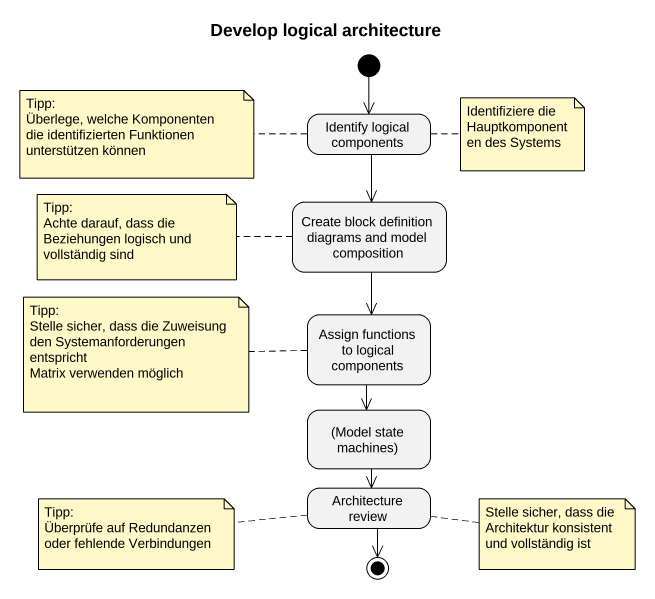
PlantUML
@startuml
title Develop logical architecture
hide empty description
state "Identify logical components" as Identify_logical_components
state "Create block definition diagrams and model composition" as Create_block_definition
state "Assign functions to logical components" as Assign_functions_to_logical
state "(Model state machines)" as Model_state_machines
state "Architecture review" as Architecture_review
[*] --> Identify_logical_components
Identify_logical_components --> Create_block_definition
Create_block_definition --> Assign_functions_to_logical
Assign_functions_to_logical --> Model_state_machines
Model_state_machines --> Architecture_review
Architecture_review --> [*]
note left of Identify_logical_components
  Tipp:
  Überlege, welche Komponenten die identifizierten Funktionen unterstützen können
end note
note right of Identify_logical_components : Identifiziere die Hauptkomponenten des Systems
note left of Create_block_definition
  Tipp:
  Achte darauf, dass die Beziehungen logisch und vollständig sind
end note
note left of Assign_functions_to_logical
  Tipp:
  Stelle sicher, dass die Zuweisung den Systemanforderungen entspricht
  Matrix verwenden möglich
end note
note left of Architecture_review
  Tipp:
  Überprüfe auf Redundanzen oder fehlende Verbindungen
end note
note right of Architecture_review : Stelle sicher, dass die Architektur konsistent und vollständig ist
@enduml
